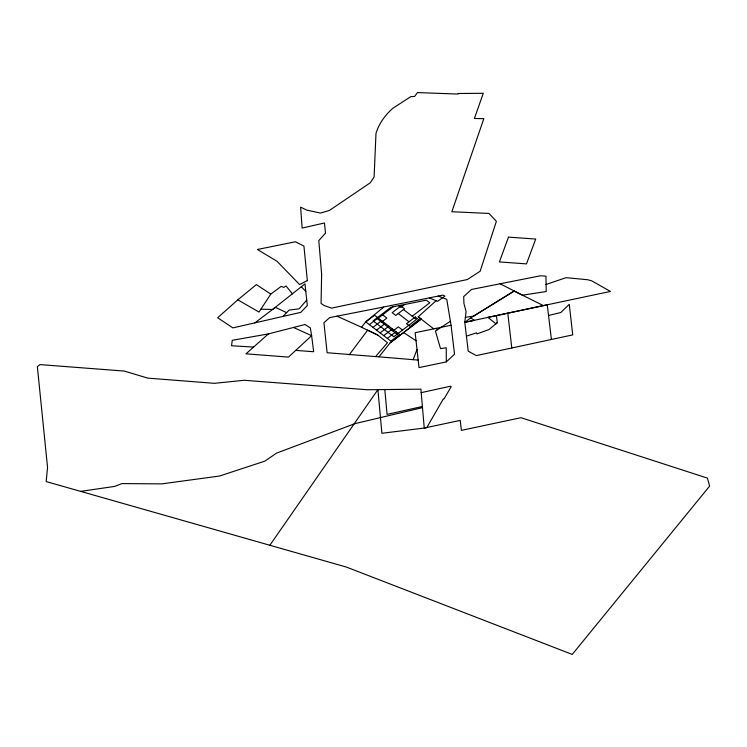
<?xml version="1.0" encoding="UTF-8"?>
<svg xmlns="http://www.w3.org/2000/svg" width="747" height="747" viewBox="0 0 747 747"><rect width="100%" height="100%" fill="white"/><g stroke="black" fill="none" stroke-linecap="round" stroke-linejoin="round"><path stroke-width="1.12" d="M548.541 315.467L560.782 312.517L569.27 304.346L572.725 334.889L476.353 355.6L468.21 351.183L464.783 322.349L466.091 311.574L463.943 303.515L463.682 296.606L471.422 289.472L540.567 275.764L545.982 276.166L546.206 291.526L522.461 295.196L500.042 283.748M413.128 359.69L417.041 349.484M292.488 293.879L286.026 285.952L283.804 287.399L281.161 286.39L270.797 294.085L259.013 312.069L237.807 299.836L217.676 317.746L232.877 327.896L300.78 312.358L307.316 305.523L304.972 283.86L272.552 309.491L260.908 309.174M269.854 545.263L377.917 389.626L420.897 389.168L424.249 428.05L381.894 433.288L377.917 389.626L367.347 389.747L244.204 380.279L214.445 383.323L147.841 378.131L124.282 371.072L40.03 364.601L37.35 366.59L47.547 467.398L46.165 481.554L346.365 567.057L572.249 654.419L709.65 486.082L707.4 478.108L520.986 417.704L461.403 430.375L460.217 420.402L424.249 428.05L426.817 427.499L443.382 398.842L444.007 398.954L451.197 386.685L450.31 386.255L421.187 392.651M349.269 354.778L367.627 330.183L377.758 335.067L387.478 342.724L375.564 356.59L327.111 352.724L323.927 322.667L329.707 317.624L383.426 307.036L382.492 308.137M337.074 316.177L361.501 327.242L365.918 321.686L383.977 306.924L442.952 295.13L444.913 296.092L437.546 301.349L429.282 297.857M375.564 356.59L378.934 356.833L390.167 342.817L421.196 319.1L418.227 316.803L436.117 300.696M306.718 300.089L299.145 308.819L289.089 310.098L282.954 316.439M268.388 333.918L245.987 353.835L288.473 357.094L311.639 335.683L310.35 327.914L305 324.506L268.388 333.918L232.252 340.305L231.57 345.768L253.578 347.084M496.419 315.589L497.297 322.667L495.887 323.834L487.959 317.391L464.783 322.349L470.675 317.914L514.123 291.069L543.424 305.598L610.458 291.433L591.68 280.835L587.721 279.742L566.086 277.669L545.833 284.56M497.297 322.667L488.949 329.567L476.922 333.918L476.558 332.826L466.427 336.159M237.807 299.836L256.37 284.607L270.797 294.085M390.167 342.817L421.196 319.1M369.354 324.637L378.085 317.961M393.127 306.793L377.431 318.792L397.059 334.254M372.94 327.391L381.68 320.706M381.614 322.088L386.881 318.073L382.632 314.814M404.641 304.487L400.859 307.381L398.655 305.691M376.535 330.137L385.275 323.46M380.13 332.891L388.86 326.206M383.715 335.636L392.455 328.96M392.95 331.014L398.375 326.869L402.54 330.062M412.223 316.224L429.768 302.806L426.304 300.154L391.008 307.222L373.127 320.893L393.809 336.738L416.434 319.445L403.483 309.538M387.31 338.391L396.05 331.705M254.839 322.9L275.344 307.362L286.624 312.648M450.282 321.35L435.426 331.042L440.534 348.625L446.211 347.747L446.332 361.875L419.02 367.608L415.155 332.714L451.057 325.253L446.753 299.351L438.2 296.083M514.123 291.069L473.561 316.13L465.306 317.335M464.783 322.349L474.354 320.304L470.675 317.914M543.424 305.598L487.959 317.391L547.252 304.785L551.426 339.53M446.332 361.875L454.54 354.209L451.057 325.253M80.657 491.377L114.655 486.409L121.985 483.58L161.697 483.879L219.506 476.035L264.858 461.142L276.399 453.186L354.881 423.652L422.485 407.638L422.372 406.489L387.067 414.408L384.817 389.56M295.719 350.399L313.665 351.725L311.639 335.683L293.748 327.606M418.236 360.101L378.934 356.833M361.501 327.242L377.758 335.067M403.623 332.546L416.06 340.781M398.244 313.544L409.02 321.789M418.227 316.803L433.708 328.857M301.386 286.867L305.766 291.339M436.136 328.344L437.481 329.726M507.792 313.18L511.807 348.093M321.63 274.13L321.07 303.487L324.375 305.607L331.519 308.137L467.342 279.537L480.144 271.236L496.382 221.317L488.977 213.446L451.851 211.728L483.832 118.661L474.392 118.474L483.29 93.291L458.182 93.506L457.995 94.057L417.452 92.581L414.585 96.512L410.971 96.55L392.782 108.315A63.308 45.38 -17.7 0 0 375.974 133.508L374.107 177.002L370.251 182.791L329.474 210.421L320.5 213.072L306.765 210.131L300.621 207.134L302.124 228.059L324.459 222.989L325.505 233.167L318.792 240.581L321.63 274.13M508.483 237.144L499.398 261.917L526.495 263.896L535.702 239.04L508.483 237.144M374.499 315.206L365.759 321.892L390.896 341.136L399.636 334.46L374.499 315.206M400.906 306.009L392.166 312.694L395.761 315.439L404.491 308.763L400.906 306.009M415.267 317.008L406.527 323.694L410.122 326.439L418.862 319.763L415.267 317.008M307.344 280.629L299.584 284.56L277.118 261.357L257.407 249.479L295.364 241.785L303.926 246.071L307.344 280.629"/></g></svg>
